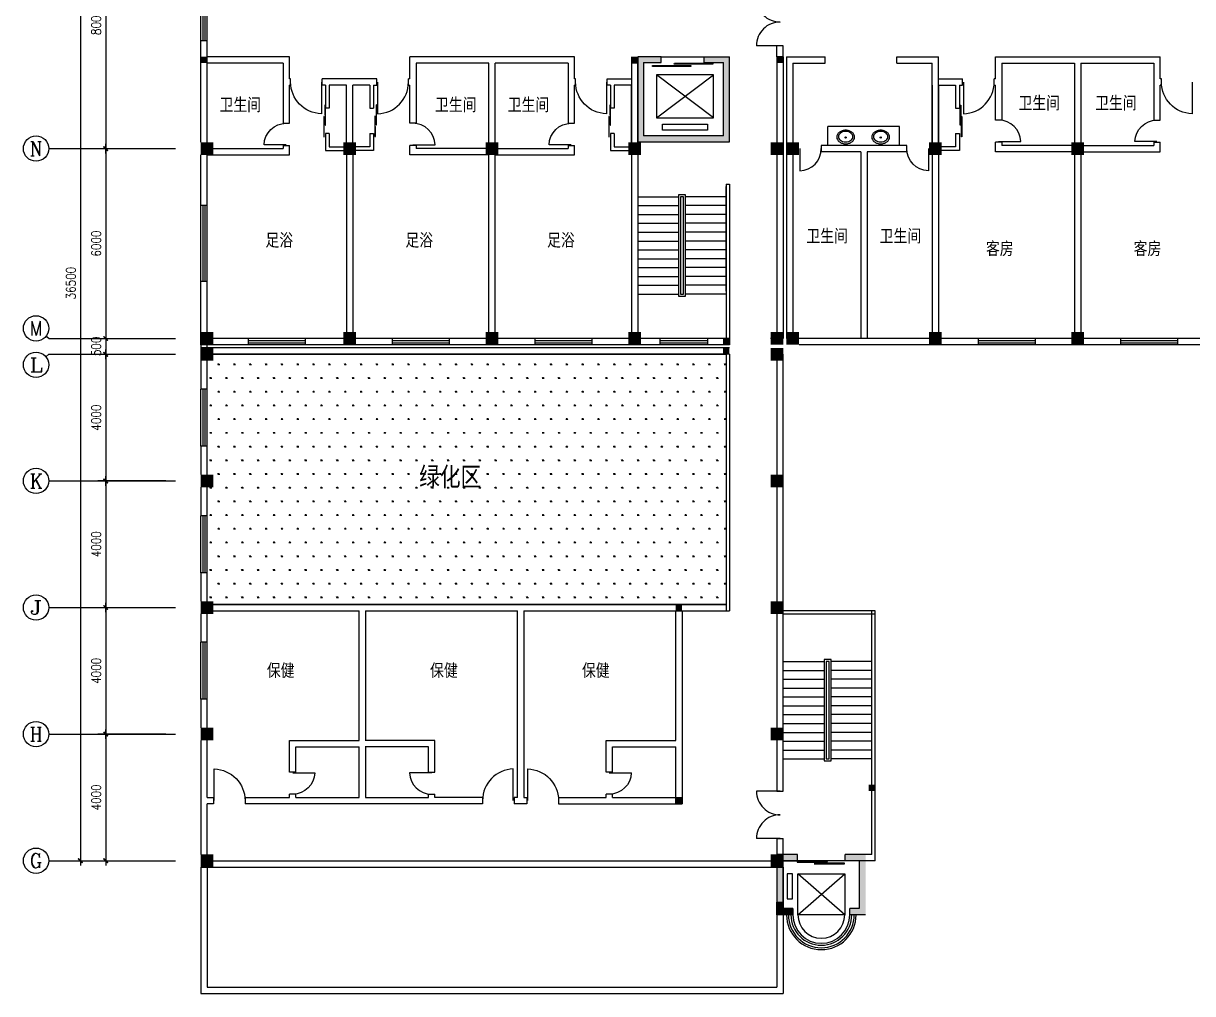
# Model space of a CAD drawing. Header units: millimetres. Extents: x 579 to 74679, y 595 to 97506.
# Drawn here: x 579 to 37505, y 41841 to 72498 of the extents above; entities that cross this region are included whole.
import ezdxf
from ezdxf.enums import TextEntityAlignment as Align

# ---------------------------------------------------------------- set-up
doc = ezdxf.new("R2010")
doc.units = ezdxf.units.MM
for name, color, linetype in [('AXIS', 3, 'Continuous'), ('AXIS_TEXT', 7, 'Continuous'), ('COLUMN', 7, 'Continuous'), ('LVTRY', 6, 'Continuous'), ('STAIR', 2, 'Continuous'), ('WALL', 255, 'Continuous'), ('WINDOW', 2, 'Continuous'), ('WINDOW_TEXT', 7, 'Continuous'), ('图框', 2, 'Continuous'), ('绿化', 122, 'Continuous')]:
    doc.layers.add(name, color=color, linetype=linetype)
doc.styles.add('COMPLEX', font='COMPLEX')
doc.styles.add('DIM_FONT', font='SIMPLEX.shx', dxfattribs={"width": 0.8})
doc.styles.add('HT', font='simhei.ttf', dxfattribs={"width": 0.7})
doc.styles.add('SIMPLEX', font='SIMPLEX.SHX')
doc.dimstyles.new('AXIS', dxfattribs={"dimtxt": 300, "dimasz": 1, "dimexe": 250, "dimexo": 300, "dimgap": 150, "dimtad": 1, "dimdec": 0, "dimzin": 0, "dimdsep": 46, "dimtxsty": 'DIM_FONT', "dimblk": '_DIMX', "dimcen": 0.09, "dimse1": 1, "dimse2": 1, "dimclrt": 7, "dimadec": 0, "dimazin": 0, "dimtfac": 1, "dimtdec": 0, "dimtix": 1, "dimtmove": 2, "dimatfit": 3, "dimldrblk": '_DIMX', "dimfxl": 1, "dimtolj": 1, "dimtzin": 0, "dimarcsym": 0})
doc.dimstyles.new('DIMA', dxfattribs={"dimtxt": 300, "dimasz": 1, "dimexe": 250, "dimexo": 300, "dimgap": 150, "dimtad": 1, "dimdec": 0, "dimzin": 0, "dimdsep": 46, "dimtxsty": 'DIM_FONT', "dimblk": '_DIMX', "dimcen": 0.09, "dimse1": 1, "dimclrt": 7, "dimadec": 0, "dimazin": 0, "dimtfac": 1, "dimtdec": 0, "dimtix": 1, "dimtmove": 2, "dimatfit": 3, "dimldrblk": '_DIMX', "dimfxl": 1, "dimtolj": 1, "dimtzin": 0, "dimarcsym": 0})
doc.dimstyles.new('DIMB', dxfattribs={"dimtxt": 300, "dimasz": 1, "dimexe": 250, "dimexo": 300, "dimgap": 150, "dimtad": 1, "dimdec": 0, "dimzin": 0, "dimdsep": 46, "dimtxsty": 'DIM_FONT', "dimblk": '_DIMX', "dimcen": 0.09, "dimse2": 1, "dimclrt": 7, "dimadec": 0, "dimazin": 0, "dimtfac": 1, "dimtdec": 0, "dimtix": 1, "dimtmove": 2, "dimatfit": 3, "dimldrblk": '_DIMX', "dimfxl": 1, "dimtolj": 1, "dimtzin": 0, "dimarcsym": 0})

# ---------------------------------------------------------------- blocks, each defined once
blk = doc.blocks.new('_DIMX')
blk.add_line((-150, 0), (150, 0))
at = {"const_width": 50}
blk.add_lwpolyline([(-70, -70), (70, 70)], dxfattribs=at)
blk = doc.blocks.new('*D38')
at = {"layer": 'AXIS', "color": 0, "lineweight": -2}
blk.add_line((2379, 82540), (2379, 46042), dxfattribs=at)
at = {"layer": 'DEFPOINTS', "color": 0}
for p in [(5379, 82541), (2379, 46041), (5379, 46041)]:
    blk.add_point(p, dxfattribs=at)
at = {"layer": 'AXIS', "color": 0, "lineweight": -2}
for p, rotation in [((2379, 82541), 90), ((2379, 46041), 270)]:
    blk.add_blockref('_DIMX', p, dxfattribs=dict(at, rotation=rotation))
at = {"layer": 'AXIS', "color": 7, "insert": (2079, 64291), "char_height": 300, "attachment_point": 5, "rotation": 90, "style": 'DIM_FONT'}
blk.add_mtext('\\A1;36500', dxfattribs=at)
blk = doc.blocks.new('*D39')
at = {"layer": 'AXIS', "color": 0, "lineweight": -2}
for p, q in [((3179, 54040), (3179, 50042)), ((5079, 50041), (2929, 50041))]:
    blk.add_line(p, q, dxfattribs=at)
at = {"layer": 'DEFPOINTS', "color": 0}
for p in [(5379, 54041), (3179, 50041), (5379, 50041)]:
    blk.add_point(p, dxfattribs=at)
at = {"layer": 'AXIS', "color": 0, "lineweight": -2}
for p, rotation in [((3179, 54041), 90), ((3179, 50041), 270)]:
    blk.add_blockref('_DIMX', p, dxfattribs=dict(at, rotation=rotation))
at = {"layer": 'AXIS', "color": 7, "insert": (2879, 52041), "char_height": 300, "attachment_point": 5, "rotation": 90, "style": 'DIM_FONT'}
blk.add_mtext('\\A1;4000', dxfattribs=at)
blk = doc.blocks.new('*D40')
at = {"layer": 'AXIS', "color": 0, "lineweight": -2}
for p, q in [((5079, 50041), (2929, 50041)), ((3179, 50040), (3179, 46042))]:
    blk.add_line(p, q, dxfattribs=at)
at = {"layer": 'DEFPOINTS', "color": 0}
for p in [(5379, 50041), (3179, 46041), (5379, 46041)]:
    blk.add_point(p, dxfattribs=at)
at = {"layer": 'AXIS', "color": 0, "lineweight": -2}
for p, rotation in [((3179, 50041), 90), ((3179, 46041), 270)]:
    blk.add_blockref('_DIMX', p, dxfattribs=dict(at, rotation=rotation))
at = {"layer": 'AXIS', "color": 7, "insert": (2879, 48041), "char_height": 300, "attachment_point": 5, "rotation": 90, "style": 'DIM_FONT'}
blk.add_mtext('\\A1;4000', dxfattribs=at)
blk = doc.blocks.new('_AXISO')
blk.add_circle((0, 0), 0.5)
at = {"layer": 'AXIS_TEXT', "style": 'COMPLEX', "width": 1.041667}
blk.add_attdef('A', text='', height=0.56, dxfattribs=at).set_placement((-0.25, -0.28), (0.25, -0.28), align=Align.FIT)
blk = doc.blocks.new('_FZH')
blk.add_solid([(-0.5, -0.5), (0.5, -0.5), (-0.5, 0.5), (0.5, 0.5)])
blk = doc.blocks.new('M_A2ZXL')
blk.add_line((-0.472, 0), (-0.472, -1))
blk.add_arc((-0.5, 0), 1, 271.6231, 0)
blk = doc.blocks.new('M_A14NPV')
for points in [[(0.18, 0.178), (0.177, 0.16), (-0.617, 0.16), (-0.617, 0.181)], [(0.632, 0.226), (0.629, 0.208), (-0.164, 0.208), (-0.164, 0.229)]]:
    blk.add_lwpolyline(points, close=True)
blk = doc.blocks.new('A$C0BC85429')
at = {"layer": 'COLUMN'}
for points in [[(650, 3010), (0, 3010), (0, 1500), (200, 1500), (200, 2810), (650, 2810)], [(2800, 3010), (2150, 3010), (2150, 2810), (2600, 2810), (2600, 1300), (2300, 1300), (2300, 1100), (2800, 1100)], [(200, 1300), (500, 1300), (500, 1100), (200, 1100)]]:
    blk.add_hatch(color=256, dxfattribs=at).paths.add_polyline_path(points)
h = blk.add_hatch(dxfattribs=at)
h.set_pattern_fill('ANSI31', color=256, style=0)
h.set_pattern_definition([(45, (-21426.70907, 28102.1486), (-0.08838834765, 0.08838834765), [])])
h.paths.add_polyline_path([(0, 1100), (200, 1100), (200, 1500), (0, 1500)])
for p, q in [((2150, 2810), (650, 2810)), ((2140, 1100), (660, 2400)), ((660, 1100), (2140, 2400)), ((660, 2400), (2140, 2400)), ((660, 1100), (660, 2400)), ((2140, 2400), (2140, 1100)), ((0, 1100), (0, 1500)), ((0, 1500), (200, 1500)), ((200, 1500), (200, 1100)), ((200, 1100), (0, 1100)), ((2140, 1100), (660, 1100))]:
    blk.add_line(p, q)
blk.add_lwpolyline([(325, 1605), (486, 1605), (486, 2398), (325, 2398)], close=True)
blk.add_arc((1400, 1100), 740, 180, 0)
for points in [[(650, 3010), (0, 3010), (0, 1500), (200, 1500), (200, 2810), (650, 2810), (650, 3010)], [(200, 1300), (500, 1300), (500, 1100), (200, 1100), (200, 1300)]]:
    blk.add_lwpolyline(points, dxfattribs=at)
at = {"layer": 'WALL'}
for p, q in [((650, 3010), (0, 3010)), ((650, 2810), (650, 3010)), ((2800, 3010), (2150, 3010)), ((2150, 2810), (2150, 3010)), ((200, 1300), (200, 2810)), ((650, 2810), (200, 2810)), ((2600, 2810), (2150, 2810)), ((2600, 2810), (2600, 1300)), ((0, 1300), (0, 1300)), ((500, 1300), (200, 1300)), ((500, 1100), (500, 1300)), ((2300, 1100), (2300, 1300)), ((2600, 1300), (2300, 1300)), ((500, 1100), (0, 1100)), ((2800, 1100), (2300, 1100))]:
    blk.add_line(p, q, dxfattribs=at)
at = {"layer": 'WINDOW'}
for radius in [1100, 1040, 960, 900]:
    blk.add_arc((1400, 1100), radius, 180, 0, dxfattribs=at)
at = {"layer": 'WINDOW', "xscale": -1200, "yscale": 1200, "zscale": 1200, "rotation": 180}
blk.add_blockref('M_A14NPV', (1376, 2978), dxfattribs=at)
blk = doc.blocks.new('M_A3PTU')
for p, q in [((-0.5, 0), (-0.499, -0.498)), ((0.5, 0), (0.499, -0.498))]:
    blk.add_line(p, q)
for centre, start, end in [((0.498, -0.001), 179.9237, 270.115), ((-0.498, -0.001), 269.885, 0.0763)]:
    blk.add_arc(centre, 0.498, start, end)
blk = doc.blocks.new('*D43')
at = {"layer": 'AXIS', "color": 0, "lineweight": -2}
blk.add_line((3179, 76540), (3179, 68542), dxfattribs=at)
at = {"layer": 'DEFPOINTS', "color": 0}
for p in [(5379, 76541), (3179, 68541), (5379, 68541)]:
    blk.add_point(p, dxfattribs=at)
at = {"layer": 'AXIS', "color": 0, "lineweight": -2}
for p, rotation in [((3179, 76541), 90), ((3179, 68541), 270)]:
    blk.add_blockref('_DIMX', p, dxfattribs=dict(at, rotation=rotation))
at = {"layer": 'AXIS', "color": 7, "insert": (2879, 72541), "char_height": 300, "attachment_point": 5, "rotation": 90, "style": 'DIM_FONT'}
blk.add_mtext('\\A1;8000', dxfattribs=at)
blk = doc.blocks.new('_WBLK')
for p, q in [((-0.5, 0.5), (0.5, 0.5)), ((0.5, 0.167), (-0.5, 0.167)), ((0.5, -0.167), (-0.5, -0.167)), ((-0.5, -0.5), (0.5, -0.5))]:
    blk.add_line(p, q)
at = {"layer": 'WINDOW_TEXT', "style": 'SIMPLEX', "flags": 9}
blk.add_attdef('A', text='', height=1, dxfattribs=at).set_placement((0, 1.5), align=Align.MIDDLE)
blk = doc.blocks.new('*D44')
at = {"layer": 'AXIS', "color": 0, "lineweight": -2}
for p, q in [((3179, 62040), (3179, 58042)), ((5079, 58041), (2929, 58041))]:
    blk.add_line(p, q, dxfattribs=at)
at = {"layer": 'DEFPOINTS', "color": 0}
for p in [(5379, 62041), (3179, 58041), (5379, 58041)]:
    blk.add_point(p, dxfattribs=at)
at = {"layer": 'AXIS', "color": 0, "lineweight": -2}
for p, rotation in [((3179, 62041), 90), ((3179, 58041), 270)]:
    blk.add_blockref('_DIMX', p, dxfattribs=dict(at, rotation=rotation))
at = {"layer": 'AXIS', "color": 7, "insert": (2879, 60041), "char_height": 300, "attachment_point": 5, "rotation": 90, "style": 'DIM_FONT'}
blk.add_mtext('\\A1;4000', dxfattribs=at)
blk = doc.blocks.new('*D45')
at = {"layer": 'AXIS', "color": 0, "lineweight": -2}
for p, q in [((5079, 58041), (2929, 58041)), ((3179, 58040), (3179, 54042))]:
    blk.add_line(p, q, dxfattribs=at)
at = {"layer": 'DEFPOINTS', "color": 0}
for p in [(5379, 58041), (3179, 54041), (5379, 54041)]:
    blk.add_point(p, dxfattribs=at)
at = {"layer": 'AXIS', "color": 0, "lineweight": -2}
for p, rotation in [((3179, 58041), 90), ((3179, 54041), 270)]:
    blk.add_blockref('_DIMX', p, dxfattribs=dict(at, rotation=rotation))
at = {"layer": 'AXIS', "color": 7, "insert": (2879, 56041), "char_height": 300, "attachment_point": 5, "rotation": 90, "style": 'DIM_FONT'}
blk.add_mtext('\\A1;4000', dxfattribs=at)
blk = doc.blocks.new('*D46')
at = {"layer": 'AXIS', "color": 0, "lineweight": -2}
blk.add_line((3179, 68540), (3179, 62542), dxfattribs=at)
at = {"layer": 'DEFPOINTS', "color": 0}
for p in [(5379, 68541), (3179, 62541), (5379, 62541)]:
    blk.add_point(p, dxfattribs=at)
at = {"layer": 'AXIS', "color": 0, "lineweight": -2}
for p, rotation in [((3179, 68541), 90), ((3179, 62541), 270)]:
    blk.add_blockref('_DIMX', p, dxfattribs=dict(at, rotation=rotation))
at = {"layer": 'AXIS', "color": 7, "insert": (2879, 65541), "char_height": 300, "attachment_point": 5, "rotation": 90, "style": 'DIM_FONT'}
blk.add_mtext('\\A1;6000', dxfattribs=at)
blk = doc.blocks.new('*D47')
at = {"layer": 'AXIS', "color": 0, "lineweight": -2}
for p, q in [((3179, 62542), (3179, 62543)), ((3179, 62541), (3179, 62041)), ((3179, 62040), (3179, 62039))]:
    blk.add_line(p, q, dxfattribs=at)
at = {"layer": 'DEFPOINTS', "color": 0}
for p in [(5379, 62541), (3179, 62041), (5379, 62041)]:
    blk.add_point(p, dxfattribs=at)
at = {"layer": 'AXIS', "color": 0, "lineweight": -2}
for p, rotation in [((3179, 62541), 270), ((3179, 62041), 90)]:
    blk.add_blockref('_DIMX', p, dxfattribs=dict(at, rotation=rotation))
at = {"layer": 'AXIS', "color": 7, "insert": (2879, 62291), "char_height": 300, "attachment_point": 5, "rotation": 90, "style": 'DIM_FONT'}
blk.add_mtext('\\A1;500', dxfattribs=at)
blk = doc.blocks.new('_LV3')
for points in [[(280, -265, 0.12431), (260, -186, 0.105707), (198, -113, 0.086941), (110, -67, 0.077137), (0, -50, 0.077137), (-110, -67, 0.086941), (-198, -113, 0.105707), (-260, -186, 0.12431), (-280, -265, 0.12431), (-260, -344, 0.105707), (-198, -417, 0.086941), (-110, -463, 0.077137), (0, -480, 0.077137), (110, -463, 0.086941), (198, -417, 0.105707), (260, -344, 0.12431)], [(230, -275, 0.12431), (216, -220, 0.105707), (168, -163, 0.086941), (95, -125, 0.077137), (0, -110, 0.077137), (-95, -125, 0.086941), (-168, -163, 0.105707), (-216, -220, 0.12431), (-230, -275, 0.12431), (-216, -330, 0.105707), (-168, -387, 0.086941), (-95, -425, 0.077137), (0, -440, 0.077137), (95, -425, 0.086941), (168, -387, 0.105707), (216, -330, 0.12431)]]:
    blk.add_lwpolyline(points, format="xyb", close=True)
blk.add_circle((0, -250), 20)

msp = doc.modelspace()

# ---------------------------------------------------------------- hatches: boundary and pattern name
msp.add_hatch(color=256).paths.add_polyline_path([(19979.4, 68759.6), (22874.8, 68759.6), (22874.8, 71441.4), (22083.9, 71441.4), (22083.9, 71259.5), (22693, 71259.5), (22693, 68941.4), (20161.2, 68941.4), (20161.2, 71259.5), (20720.3, 71259.5), (20720.3, 71441.4), (19979.4, 71441.4)])
at = {"layer": '绿化'}
h = msp.add_hatch(dxfattribs=at)
h.set_pattern_fill('SWAMP', color=256, scale=500, style=0)
h.set_pattern_definition([(0, (-2284.5, 66916.27), (250, 433.013), [62.5, -437.5]), (90, (-2253.26, 66916.27), (-250, 433.0127), [31.25, -834.7754]), (90, (-2245.44, 66916.27), (-250, 433.0127), [25, -841.0254]), (90, (-2261.07, 66916.27), (-250, 433.0127), [25, -841.0254]), (60, (-2237.63, 66916.27), (-250, 433.013), [20, -480]), (120, (-2268.9, 66916.27), (-500, 2e-07), [20, -480])])
edge = h.paths.add_edge_path()
edge.add_line((6379.4, 62041.4), (22779.4, 62041.4))
edge.add_line((22779.4, 62041.4), (22779.4, 54141.4))
edge.add_line((22779.4, 54141.4), (6379.4, 54141.4))
edge.add_line((6379.4, 54141.4), (6379.4, 55141.4))

# ---------------------------------------------------------------- linework, layer by layer
for p, q in [((19979.4, 68759.6), (19979.4, 71441.4)), ((19979.4, 68759.6), (19979.4, 71441.4)), ((20720.3, 71441.4), (19979.4, 71441.4)), ((20720.3, 71441.4), (22083.9, 71441.4)), ((20720.3, 71259.5), (20720.3, 71441.4)), ((22083.9, 71441.4), (22874.8, 71441.4)), ((22083.9, 71259.5), (22083.9, 71441.4)), ((22874.8, 68759.6), (22874.8, 71441.4)), ((22874.8, 68759.6), (22874.8, 71441.4)), ((22874.8, 68759.6), (22874.8, 71441.4)), ((20161.2, 71259.5), (20161.2, 68941.4)), ((20161.2, 71259.5), (20720.3, 71259.5)), ((22083.9, 71259.5), (22693, 71259.5)), ((22693, 68941.4), (22693, 71259.5)), ((22378.3, 69513.3), (20577.3, 70874.2)), ((20577.3, 69513.3), (22378.3, 70874.2)), ((22378.3, 70874.2), (20577.3, 70874.2)), ((20577.3, 70874.2), (20577.3, 69513.3)), ((22378.3, 69513.3), (22378.3, 70874.2)), ((20577.3, 69513.3), (22378.3, 69513.3)), ((25985.1, 68641.4), (25985.1, 69241.4)), ((28243.5, 69241.4), (25985.1, 69241.4)), ((28243.5, 68641.4), (28243.5, 69241.4)), ((19979.4, 68941.4), (19979.4, 68941.4)), ((19979.4, 68759.6), (22874.8, 68759.6)), ((22693, 68941.4), (20161.2, 68941.4)), ((22693, 68759.6), (22874.8, 68759.6)), ((22874.8, 68941.4), (22874.8, 68941.4)), ((22874.8, 68941.4), (22874.8, 68941.4)), ((22779.4, 67419.7), (22779.4, 62341.4)), ((22779.4, 67419.7), (22879.4, 67419.7)), ((22879.4, 67419.7), (22879.4, 62341.4)), ((22779.4, 62041.4), (22779.4, 53941.4)), ((22879.4, 62041.4), (22879.4, 53941.4)), ((27379.4, 46241.4), (27379.4, 53935.9)), ((27479.4, 46041.4), (27479.4, 53935.9)), ((27379.4, 46241.4), (26529.4, 46241.4)), ((6179.4, 45841.4), (6179.4, 41841.4)), ((6379.4, 45841.4), (6379.4, 42041.4)), ((27479.4, 46041.4), (24379.4, 46041.4)), ((24379.4, 45841.4), (24379.4, 42041.4)), ((24579.4, 45841.4), (24579.4, 41841.4)), ((6179.4, 41841.4), (24579.4, 41841.4)), ((6379.4, 42041.4), (24379.4, 42041.4))]:
    msp.add_line(p, q)
msp.add_lwpolyline([(20765.5, 69311.4), (22183.4, 69311.4), (22183.4, 69126.6), (20765.5, 69126.6)], close=True)
for points in [[(6379.4, 62041.4), (22779.4, 62041.4), (22779.4, 54141.4), (6379.4, 54141.4), (6379.4, 55141.4)], [(6379.4, 60941.4), (6379.4, 62041.4)], [(6379.4, 58241.4), (6379.4, 59141.4)], [(6379.4, 56941.4), (6379.4, 57841.4)]]:
    msp.add_lwpolyline(points)
at = {"layer": 'AXIS'}
for p, q in [((1379.4, 68541.4), (5379.4, 68541.4)), ((1379.4, 62541.4), (1292, 62611.1)), ((1379.4, 62541.4), (5379.4, 62541.4)), ((1379.4, 62041.4), (1287.7, 61965.5)), ((1379.4, 62041.4), (5379.4, 62041.4)), ((1379.4, 58041.4), (5379.4, 58041.4)), ((1379.4, 54041.4), (5379.4, 54041.4)), ((1379.4, 50041.4), (5379.4, 50041.4)), ((1379.4, 46041.4), (5379.4, 46041.4))]:
    msp.add_line(p, q, dxfattribs=at)
at = {"layer": 'STAIR'}
for p, q in [((19979.4, 67341.4), (19979.4, 64041.4)), ((22779.4, 64041.4), (22779.4, 67341.4)), ((19979.4, 67021.4), (21269.4, 67021.4)), ((21269.4, 67079.5), (21269.4, 63881.4)), ((21489.4, 67079.5), (21269.4, 67079.5)), ((21329.4, 67019.5), (21329.4, 63941.4)), ((21429.4, 67019.5), (21329.4, 67019.5)), ((21429.4, 63941.4), (21429.4, 67019.5)), ((21489.4, 63881.4), (21489.4, 67079.5)), ((22779.4, 67021.4), (21489.4, 67021.4)), ((19979.4, 66741.4), (21269.4, 66741.4)), ((22779.4, 66741.4), (21489.4, 66741.4)), ((19979.4, 66461.4), (21269.4, 66461.4)), ((19979.4, 66181.4), (21269.4, 66181.4)), ((22779.4, 66461.4), (21489.4, 66461.4)), ((22779.4, 66181.4), (21489.4, 66181.4)), ((19979.4, 65901.4), (21269.4, 65901.4)), ((22779.4, 65901.4), (21489.4, 65901.4)), ((19979.4, 65621.4), (21269.4, 65621.4)), ((22779.4, 65621.4), (21489.4, 65621.4)), ((19979.4, 65341.4), (21269.4, 65341.4)), ((19979.4, 65061.4), (21269.4, 65061.4)), ((22779.4, 65341.4), (21489.4, 65341.4)), ((22779.4, 65061.4), (21489.4, 65061.4)), ((19979.4, 64781.4), (21269.4, 64781.4)), ((22779.4, 64781.4), (21489.4, 64781.4)), ((19979.4, 64501.4), (21269.4, 64501.4)), ((22779.4, 64501.4), (21489.4, 64501.4)), ((19979.4, 64221.4), (21269.4, 64221.4)), ((19979.4, 63941.4), (21269.4, 63941.4)), ((21329.4, 63941.4), (21429.4, 63941.4)), ((22779.4, 64221.4), (21489.4, 64221.4)), ((22779.4, 63941.4), (21489.4, 63941.4)), ((21269.4, 63881.4), (21489.4, 63881.4)), ((27479.4, 53935.9), (24579.4, 53935.9)), ((27479.4, 53835.9), (24579.4, 53835.9)), ((24579.4, 52335.9), (25869.4, 52335.9)), ((25869.4, 52394.1), (25869.4, 49195.9)), ((26089.4, 52394.1), (25869.4, 52394.1)), ((25929.4, 52334.1), (25929.4, 49255.9)), ((26029.4, 52334.1), (25929.4, 52334.1)), ((26029.4, 49255.9), (26029.4, 52334.1)), ((26089.4, 49195.9), (26089.4, 52394.1)), ((27379.4, 52335.9), (26089.4, 52335.9)), ((27379.4, 49035.9), (27379.4, 52335.9)), ((24579.4, 52055.9), (25869.4, 52055.9)), ((24579.4, 51775.9), (25869.4, 51775.9)), ((27379.4, 52055.9), (26089.4, 52055.9)), ((27379.4, 51775.9), (26089.4, 51775.9)), ((24579.4, 51495.9), (25869.4, 51495.9)), ((27379.4, 51495.9), (26089.4, 51495.9)), ((24579.4, 51215.9), (25869.4, 51215.9)), ((27379.4, 51215.9), (26089.4, 51215.9)), ((24579.4, 50935.9), (25869.4, 50935.9)), ((24579.4, 50655.9), (25869.4, 50655.9)), ((27379.4, 50935.9), (26089.4, 50935.9)), ((27379.4, 50655.9), (26089.4, 50655.9)), ((24579.4, 50375.9), (25869.4, 50375.9)), ((27379.4, 50375.9), (26089.4, 50375.9)), ((24579.4, 50095.9), (25869.4, 50095.9)), ((27379.4, 50095.9), (26089.4, 50095.9)), ((24579.4, 49815.9), (25869.4, 49815.9)), ((24579.4, 49535.9), (25869.4, 49535.9)), ((27379.4, 49815.9), (26089.4, 49815.9)), ((27379.4, 49535.9), (26089.4, 49535.9)), ((24579.4, 49255.9), (25869.4, 49255.9)), ((25869.4, 49195.9), (26089.4, 49195.9)), ((25929.4, 49255.9), (26029.4, 49255.9)), ((27379.4, 49255.9), (26089.4, 49255.9))]:
    msp.add_line(p, q, dxfattribs=at)
at = {"layer": 'WALL'}
for p, q in [((6179.4, 68741.4), (6179.4, 71941.4)), ((6379.4, 71941.4), (6179.4, 71941.4)), ((6379.4, 68741.4), (6379.4, 71941.4)), ((24579.4, 71791.4), (24379.4, 71791.4)), ((24379.4, 71441.4), (24379.4, 71791.4)), ((24579.4, 71441.4), (24579.4, 71791.4)), ((8979.4, 71441.4), (6379.4, 71441.4)), ((8979.4, 71441.4), (6379.4, 71441.4)), ((8979.4, 70741.4), (8979.4, 71441.4)), ((17979.4, 71441.4), (12779.4, 71441.4)), ((12779.4, 70741.4), (12779.4, 71441.4)), ((17979.4, 70741.4), (17979.4, 71441.4)), ((19779.4, 71441.4), (19779.4, 62541.4)), ((19979.4, 71416.4), (19779.4, 71416.4)), ((19979.4, 71441.4), (19979.4, 62541.4)), ((24379.4, 71441.4), (24379.4, 62541.4)), ((24579.4, 71441.4), (24379.4, 71441.4)), ((24579.4, 71441.4), (24579.4, 62541.4)), ((24679.4, 71441.4), (24679.4, 62541.4)), ((24679.4, 71441.4), (25905.6, 71441.4)), ((25905.6, 71241.4), (25905.6, 71441.4)), ((28164, 71441.4), (29479.4, 71441.4)), ((28164, 71241.4), (28164, 71441.4)), ((29479.4, 68601.4), (29479.4, 71441.4)), ((31279.4, 71441.4), (36479.4, 71441.4)), ((31279.4, 70741.4), (31279.4, 71441.4)), ((36479.4, 70741.4), (36479.4, 71441.4)), ((8779.4, 71241.4), (6379.4, 71241.4)), ((8779.4, 71241.4), (6379.4, 71241.4)), ((8779.4, 71241.4), (8779.4, 69341.4)), ((15279.4, 71241.4), (12979.4, 71241.4)), ((15279.4, 71241.4), (12979.4, 71241.4)), ((12979.4, 71241.4), (12979.4, 69341.4)), ((15279.4, 62741.4), (15279.4, 71241.4)), ((15479.4, 62741.4), (15479.4, 71241.4)), ((17779.4, 71241.4), (15479.4, 71241.4)), ((17779.4, 71241.4), (17779.4, 69341.4)), ((19979.4, 71241.4), (19779.4, 71241.4)), ((24579.4, 71266.4), (24379.4, 71266.4)), ((24879.4, 71241.4), (24879.4, 62541.4)), ((24879.4, 71241.4), (25905.6, 71241.4)), ((28164, 71241.4), (29279.4, 71241.4)), ((29279.4, 68601.4), (29279.4, 71241.4)), ((31479.4, 71241.4), (33779.4, 71241.4)), ((31479.4, 71241.4), (31479.4, 69441.4)), ((33779.4, 71241.4), (33779.4, 62541.4)), ((33979.4, 71241.4), (33979.4, 62541.4)), ((33979.4, 71241.4), (36279.4, 71241.4)), ((36279.4, 71241.4), (36279.4, 69441.4)), ((9019.4, 70741.4), (8979.4, 70741.4)), ((9019.4, 70541.4), (8979.4, 70541.4)), ((8979.4, 69341.4), (8979.4, 70541.4)), ((9019.4, 70541.4), (9019.4, 70741.4)), ((11739.4, 70741.4), (10019.4, 70741.4)), ((10019.4, 70541.4), (10019.4, 70741.4)), ((10119.4, 70541.4), (10019.4, 70541.4)), ((10119.4, 70541.4), (10119.4, 69821.4)), ((10779.4, 70541.4), (10239.4, 70541.4)), ((10239.4, 70541.4), (10239.4, 69821.4)), ((10779.4, 68601.4), (10779.4, 70541.4)), ((10979.4, 68601.4), (10979.4, 70541.4)), ((11519.4, 70541.4), (10979.4, 70541.4)), ((11519.4, 70541.4), (11519.4, 69821.4)), ((11639.4, 70541.4), (11739.4, 70541.4)), ((11639.4, 70541.4), (11639.4, 69821.4)), ((11739.4, 70541.4), (11739.4, 70741.4)), ((12779.4, 70741.4), (12739.4, 70741.4)), ((12739.4, 70541.4), (12739.4, 70741.4)), ((12739.4, 70541.4), (12779.4, 70541.4)), ((12779.4, 69341.4), (12779.4, 70541.4)), ((18019.4, 70741.4), (17979.4, 70741.4)), ((18019.4, 70541.4), (17979.4, 70541.4)), ((17979.4, 69341.4), (17979.4, 70541.4)), ((18019.4, 70541.4), (18019.4, 70741.4)), ((19019.4, 70741.4), (19779.4, 70741.4)), ((19019.4, 70541.4), (19019.4, 70741.4)), ((19119.4, 70541.4), (19019.4, 70541.4)), ((19119.4, 70541.4), (19119.4, 69821.4)), ((19779.4, 70541.4), (19239.4, 70541.4)), ((19239.4, 70541.4), (19239.4, 69821.4)), ((19779.4, 68601.4), (19779.4, 70541.4)), ((19779.4, 68601.4), (19779.4, 70541.4)), ((19779.4, 68601.4), (19779.4, 70541.4)), ((19979.4, 68601.4), (19979.4, 70541.4)), ((19979.4, 68601.4), (19979.4, 70541.4)), ((19979.4, 68601.4), (19979.4, 70541.4)), ((29279.4, 70541.4), (29279.4, 62541.4)), ((29479.4, 70741.4), (30239.4, 70741.4)), ((29479.4, 70541.4), (29479.4, 62541.4)), ((29479.4, 70541.4), (30019.4, 70541.4)), ((30019.4, 70541.4), (30019.4, 69821.4)), ((30139.4, 70541.4), (30239.4, 70541.4)), ((30139.4, 70541.4), (30139.4, 69821.4)), ((30239.4, 70541.4), (30239.4, 70741.4)), ((31239.4, 70541.4), (31239.4, 70741.4)), ((31279.4, 70741.4), (31239.4, 70741.4)), ((31239.4, 70541.4), (31279.4, 70541.4)), ((31279.4, 69441.4), (31279.4, 70541.4)), ((36519.4, 70741.4), (36479.4, 70741.4)), ((36519.4, 70541.4), (36479.4, 70541.4)), ((36479.4, 69441.4), (36479.4, 70541.4)), ((36519.4, 70541.4), (36519.4, 70741.4)), ((10239.4, 69821.4), (10119.4, 69821.4)), ((11519.4, 69821.4), (11639.4, 69821.4)), ((19239.4, 69821.4), (19119.4, 69821.4)), ((30019.4, 69821.4), (30139.4, 69821.4)), ((31479.4, 69441.4), (31279.4, 69441.4)), ((36279.4, 69441.4), (36479.4, 69441.4)), ((8779.4, 69341.4), (8979.4, 69341.4)), ((12979.4, 69341.4), (12779.4, 69341.4)), ((17779.4, 69341.4), (17979.4, 69341.4)), ((10119.4, 69021.4), (10119.4, 68481.4)), ((10239.4, 69021.4), (10119.4, 69021.4)), ((10239.4, 69021.4), (10239.4, 68601.4)), ((11519.4, 69021.4), (11519.4, 68601.4)), ((11519.4, 69021.4), (11639.4, 69021.4)), ((11639.4, 69021.4), (11639.4, 68481.4)), ((19119.4, 69021.4), (19119.4, 68481.4)), ((19239.4, 69021.4), (19119.4, 69021.4)), ((19239.4, 69021.4), (19239.4, 68601.4)), ((30019.4, 69021.4), (30019.4, 68601.4)), ((30019.4, 69021.4), (30139.4, 69021.4)), ((30139.4, 69021.4), (30139.4, 68481.4)), ((31279.4, 68441.4), (31279.4, 68741.4)), ((31479.4, 68741.4), (31279.4, 68741.4)), ((31479.4, 68741.4), (31479.4, 68641.4)), ((36279.4, 68741.4), (36279.4, 68641.4)), ((36279.4, 68741.4), (36479.4, 68741.4)), ((36479.4, 68441.4), (36479.4, 68741.4)), ((6179.4, 66741.4), (6179.4, 68341.4)), ((6379.4, 68541.4), (8779.4, 68541.4)), ((6379.4, 68341.4), (8979.4, 68341.4)), ((6379.4, 66741.4), (6379.4, 68341.4)), ((8779.4, 68641.4), (8779.4, 68541.4)), ((8779.4, 68641.4), (8979.4, 68641.4)), ((8979.4, 68341.4), (8979.4, 68641.4)), ((10119.4, 68481.4), (10779.4, 68481.4)), ((10239.4, 68601.4), (10779.4, 68601.4)), ((10779.4, 68341.4), (10779.4, 62741.4)), ((11519.4, 68601.4), (10979.4, 68601.4)), ((11639.4, 68481.4), (10979.4, 68481.4)), ((10979.4, 68341.4), (10979.4, 62741.4)), ((12779.4, 68341.4), (12779.4, 68641.4)), ((12979.4, 68641.4), (12779.4, 68641.4)), ((15279.4, 68341.4), (12779.4, 68341.4)), ((12979.4, 68641.4), (12979.4, 68541.4)), ((15279.4, 68541.4), (12979.4, 68541.4)), ((15479.4, 68541.4), (17779.4, 68541.4)), ((15479.4, 68341.4), (17979.4, 68341.4)), ((17779.4, 68641.4), (17979.4, 68641.4)), ((17779.4, 68641.4), (17779.4, 68541.4)), ((17979.4, 68341.4), (17979.4, 68641.4)), ((19119.4, 68481.4), (19779.4, 68481.4)), ((19239.4, 68601.4), (19779.4, 68601.4)), ((24379.4, 68641.4), (24579.4, 68641.4)), ((24379.4, 68441.4), (24579.4, 68441.4)), ((25779.4, 68641.4), (25779.4, 68441.4)), ((28479.4, 68641.4), (25779.4, 68641.4)), ((27029.4, 68441.4), (25779.4, 68441.4)), ((27029.4, 68441.4), (27029.4, 62541.4)), ((27229.4, 68441.4), (27229.4, 62541.4)), ((28479.4, 68441.4), (27229.4, 68441.4)), ((28479.4, 68441.4), (28479.4, 68641.4)), ((30019.4, 68601.4), (29479.4, 68601.4)), ((30139.4, 68481.4), (29479.4, 68481.4)), ((33779.4, 68441.4), (31279.4, 68441.4)), ((33779.4, 68641.4), (31479.4, 68641.4)), ((33879.4, 68641.4), (36279.4, 68641.4)), ((33879.4, 68441.4), (36479.4, 68441.4)), ((6379.4, 66741.4), (6179.4, 66741.4)), ((6179.4, 62341.4), (6179.4, 64341.4)), ((6379.4, 64341.4), (6179.4, 64341.4)), ((6379.4, 62541.4), (6379.4, 64341.4)), ((7679.4, 62541.4), (6379.4, 62541.4)), ((7679.4, 62541.4), (7679.4, 62341.4)), ((9479.4, 62541.4), (9479.4, 62341.4)), ((10779.4, 62541.4), (9479.4, 62541.4)), ((12229.4, 62541.4), (10979.4, 62541.4)), ((12229.4, 62541.4), (12229.4, 62341.4)), ((15279.4, 62541.4), (14029.4, 62541.4)), ((14029.4, 62541.4), (14029.4, 62341.4)), ((16729.4, 62541.4), (15479.4, 62541.4)), ((16729.4, 62541.4), (16729.4, 62341.4)), ((19779.4, 62541.4), (18529.4, 62541.4)), ((18529.4, 62541.4), (18529.4, 62341.4)), ((20679.4, 62541.4), (19979.4, 62541.4)), ((20679.4, 62541.4), (20679.4, 62341.4)), ((22879.4, 62541.4), (22179.4, 62541.4)), ((22179.4, 62541.4), (22179.4, 62341.4)), ((24279.4, 62541.4), (24179.4, 62541.4)), ((24579.4, 62541.4), (24479.4, 62541.4)), ((29279.4, 62541.4), (24679.4, 62541.4)), ((24779.4, 62541.4), (24679.4, 62541.4)), ((30729.4, 62541.4), (29479.4, 62541.4)), ((30729.4, 62541.4), (30729.4, 62341.4)), ((32529.4, 62541.4), (32529.4, 62341.4)), ((33779.4, 62541.4), (32529.4, 62541.4)), ((35229.4, 62541.4), (33979.4, 62541.4)), ((35229.4, 62541.4), (35229.4, 62341.4)), ((38279.4, 62541.4), (37029.4, 62541.4)), ((37029.4, 62541.4), (37029.4, 62341.4)), ((6179.4, 62341.4), (6179.4, 60941.4)), ((7679.4, 62341.4), (6179.4, 62341.4)), ((22879.4, 62241.4), (6179.4, 62241.4)), ((22879.4, 62041.4), (6179.4, 62041.4)), ((6379.4, 60941.4), (6379.4, 62341.4)), ((12229.4, 62341.4), (9479.4, 62341.4)), ((16729.4, 62341.4), (14029.4, 62341.4)), ((20679.4, 62341.4), (18529.4, 62341.4)), ((22879.4, 62341.4), (22179.4, 62341.4)), ((24379.4, 62041.4), (24379.4, 48241.1)), ((24579.4, 48241.1), (24579.4, 62041.4)), ((30729.4, 62341.4), (25079.4, 62341.4)), ((35229.4, 62341.4), (32529.4, 62341.4)), ((39679.4, 62341.4), (37029.4, 62341.4)), ((6379.4, 60941.4), (6179.4, 60941.4)), ((6179.4, 59141.4), (6179.4, 58241.4)), ((6379.4, 59141.4), (6179.4, 59141.4)), ((6379.4, 58241.4), (6379.4, 59141.4)), ((6179.4, 57841.4), (6179.4, 56941.4)), ((6379.4, 56941.4), (6379.4, 57841.4)), ((6379.4, 56941.4), (6179.4, 56941.4)), ((6179.4, 55141.4), (6179.4, 54241.4)), ((6379.4, 55141.4), (6179.4, 55141.4)), ((6379.4, 54241.4), (6379.4, 55141.4)), ((6579.4, 54141.4), (22779.4, 54141.4)), ((6579.4, 53941.4), (11179.4, 53941.4)), ((11179.4, 49841.4), (11179.4, 53941.4)), ((11379.4, 53941.4), (11379.4, 49841.4)), ((11379.4, 53941.4), (16179.4, 53941.4)), ((16179.4, 48041.4), (16179.4, 53941.4)), ((16379.4, 53941.4), (16379.4, 48041.4)), ((16379.4, 53941.4), (22879.4, 53941.4)), ((21179.4, 49841.4), (21179.4, 53941.4)), ((21379.4, 53941.4), (21379.4, 47841.4)), ((6179.4, 53841.4), (6179.4, 52941.4)), ((6379.4, 52941.4), (6379.4, 53841.4)), ((6379.4, 52941.4), (6179.4, 52941.4)), ((6179.4, 51141.4), (6179.4, 50241.4)), ((6379.4, 51141.4), (6179.4, 51141.4)), ((6379.4, 50241.4), (6379.4, 51141.4)), ((6179.4, 49841.4), (6179.4, 46241.4)), ((6379.4, 48041.4), (6379.4, 49841.4)), ((8985, 48841.4), (8985, 49841.4)), ((8985, 49841.4), (11185, 49841.4)), ((9185, 48841.4), (9185, 49641.4)), ((9185, 49641.4), (11185, 49641.4)), ((11179.4, 48041.4), (11179.4, 49641.4)), ((13573.8, 49841.4), (11373.8, 49841.4)), ((13373.8, 49641.4), (11373.8, 49641.4)), ((11379.4, 49641.4), (11379.4, 48041.4)), ((13373.8, 48841.4), (13373.8, 49641.4)), ((13573.8, 48841.4), (13573.8, 49841.4)), ((18979.4, 49841.4), (21179.4, 49841.4)), ((18979.4, 48841.4), (18979.4, 49841.4)), ((19179.4, 49641.4), (21179.4, 49641.4)), ((19179.4, 48841.4), (19179.4, 49641.4)), ((21179.4, 47841.4), (21179.4, 49641.4)), ((9185, 48841.4), (8985, 48841.4)), ((13373.8, 48841.4), (13573.8, 48841.4)), ((19179.4, 48841.4), (18979.4, 48841.4)), ((6379.4, 48041.4), (6579.4, 48041.4)), ((6579.4, 48041.4), (6579.4, 47841.4)), ((7579.4, 48041.4), (8985, 48041.4)), ((7579.4, 48041.4), (7579.4, 47841.4)), ((9185, 48141.4), (8985, 48141.4)), ((8985, 48041.4), (8985, 48141.4)), ((9185, 48041.4), (9185, 48141.4)), ((9185, 48041.4), (11179.4, 48041.4)), ((11379.4, 48041.4), (13373.8, 48041.4)), ((13373.8, 48041.4), (13373.8, 48141.4)), ((13373.8, 48141.4), (13573.8, 48141.4)), ((13573.8, 48041.4), (13573.8, 48141.4)), ((15079.4, 48041.4), (13573.8, 48041.4)), ((15079.4, 48041.4), (15079.4, 47841.4)), ((16079.4, 48041.4), (16079.4, 47841.4)), ((16179.4, 48041.4), (16079.4, 48041.4)), ((16379.4, 48041.4), (16479.4, 48041.4)), ((16479.4, 48041.4), (16479.4, 47841.4)), ((17479.4, 48041.4), (17479.4, 47841.4)), ((17479.4, 48041.4), (18979.4, 48041.4)), ((18979.4, 48041.4), (18979.4, 48141.4)), ((19179.4, 48141.4), (18979.4, 48141.4)), ((19179.4, 48041.4), (19179.4, 48141.4)), ((19179.4, 48041.4), (21379.4, 48041.4)), ((24379.4, 48241.1), (24579.4, 48241.1)), ((6379.4, 46241.4), (6379.4, 47841.4)), ((6579.4, 47841.4), (6379.4, 47841.4)), ((15079.4, 47841.4), (7579.4, 47841.4)), ((16479.4, 47841.4), (16079.4, 47841.4)), ((17479.4, 47841.4), (21379.4, 47841.4)), ((24379.4, 46741.7), (24379.4, 46241.4)), ((24379.4, 46741.7), (24579.4, 46741.7)), ((24579.4, 46041.4), (24579.4, 46741.7)), ((6179.4, 45841.4), (24579.4, 45841.4)), ((6379.4, 46041.4), (24579.4, 46041.4))]:
    msp.add_line(p, q, dxfattribs=at)

# ---------------------------------------------------------------- block references
msp.add_blockref('A$C0BC85429', (24379.4, 43231.4))
at = {"layer": 'AXIS'}
ref = msp.add_blockref('_AXISO', (979.4, 68541.4), dxfattribs=dict(at, xscale=799.9999999999999, yscale=800, zscale=800))
ref.add_attrib('A', 'N', dxfattribs={"layer": 'AXIS_TEXT', "height": 448, "style": 'COMPLEX', "width": 0.986842}).set_placement((779.4, 68317.4), (1179.4, 68317.4), align=Align.FIT)
ref = msp.add_blockref('_AXISO', (979.4, 62860.6), dxfattribs=dict(at, xscale=799.9999999999999, yscale=800, zscale=800))
ref.add_attrib('A', 'M', dxfattribs={"layer": 'AXIS_TEXT', "height": 448, "style": 'COMPLEX', "width": 0.892857}).set_placement((779.4, 62636.6), (1179.4, 62636.6), align=Align.FIT)
ref = msp.add_blockref('_AXISO', (979.4, 61710.7), dxfattribs=dict(at, xscale=799.9999999999999, yscale=800, zscale=800))
ref.add_attrib('A', 'L', dxfattribs={"layer": 'AXIS_TEXT', "height": 448, "style": 'COMPLEX', "width": 1.25}).set_placement((779.4, 61486.7), (1179.4, 61486.7), align=Align.FIT)
ref = msp.add_blockref('_AXISO', (979.4, 58041.4), dxfattribs=dict(at, xscale=799.9999999999999, yscale=800, zscale=800))
ref.add_attrib('A', 'K', dxfattribs={"layer": 'AXIS_TEXT', "height": 448, "style": 'COMPLEX', "width": 0.986842}).set_placement((779.4, 57817.4), (1179.4, 57817.4), align=Align.FIT)
ref = msp.add_blockref('_AXISO', (979.4, 54041.4), dxfattribs=dict(at, xscale=799.9999999999999, yscale=800, zscale=800))
ref.add_attrib('A', 'J', dxfattribs={"layer": 'AXIS_TEXT', "height": 448, "style": 'COMPLEX', "width": 1.704545}).set_placement((779.4, 53817.4), (1179.4, 53817.4), align=Align.FIT)
ref = msp.add_blockref('_AXISO', (979.4, 50041.4), dxfattribs=dict(at, xscale=799.9999999999999, yscale=800, zscale=800))
ref.add_attrib('A', 'H', dxfattribs={"layer": 'AXIS_TEXT', "height": 448, "style": 'COMPLEX', "width": 0.9375}).set_placement((779.4, 49817.4), (1179.4, 49817.4), align=Align.FIT)
at = {"layer": 'AXIS', "xscale": 799.9999999999999, "yscale": 800, "zscale": 800}
msp.add_blockref('_AXISO', (979.4, 46041.4), dxfattribs=at).add_auto_attribs({'A': 'G'})
at = {"layer": 'COLUMN'}
for p, xscale, yscale, zscale in [((6279.4, 71341.4), 200, 200, 200), ((19879.4, 71341.4), 200, 200, 200), ((24479.4, 71366.4), 200, 200, 200), ((6379.4, 68541.4), 400, 400, 400), ((10879.4, 68541.4), 400, 400, 400), ((15379.4, 68541.4), 400, 400, 400), ((19879.4, 68541.4), 400, 400, 400), ((24379.4, 68541.4), 400, 400, 400), ((24879.4, 68541.4), 400, 400, 400), ((29379.4, 68541.4), 400, 400, 400), ((33879.4, 68541.4), 400, 400, 400), ((6379.4, 62541.4), 400, 400, 400), ((10879.4, 62541.4), 400, 400, 400), ((15379.4, 62541.4), 400, 400, 400), ((19879.4, 62541.4), 400, 400, 400), ((22779.4, 62441.4), 200, 200, 200), ((24379.4, 62541.4), 400, 400, 400), ((24879.4, 62541.4), 400, 400, 400), ((29379.4, 62541.4), 400, 400, 400), ((33879.4, 62541.4), 400, 400, 400), ((6379.4, 62041.4), 400, 400, 400), ((22779.4, 62141.4), 200, 200, 200), ((24379.4, 62041.4), 400, 400, 400), ((6379.4, 58041.4), 400, 400, 400), ((24379.4, 58041.4), 400, 400, 400), ((6379.4, 54041.4), 400, 400, 400), ((21279.4, 54041.4), 200, 200, 200), ((24379.4, 54041.4), 400, 400, 400), ((6379.4, 50041.4), 400, 400, 400), ((24379.4, 50041.4), 400, 400, 400), ((27379.4, 48340.9), 200, 200, 200), ((21279.4, 47941.4), 200, 200, 200), ((6379.4, 46041.4), 400, 400, 400), ((24379.4, 46041.4), 400, 400, 400)]:
    msp.add_blockref('_FZH', p, dxfattribs=dict(at, xscale=xscale, yscale=yscale, zscale=zscale))
at = {"layer": 'COLUMN', "rotation": 180}
for p, xscale, yscale, zscale in [((6279.4, 71341.4), -200, 200, 200), ((6379.4, 68541.4), -400, 400, 400), ((10879.4, 68541.4), -400, 400, 400), ((15379.4, 68541.4), -400, 400, 400)]:
    msp.add_blockref('_FZH', p, dxfattribs=dict(at, xscale=xscale, yscale=yscale, zscale=zscale))
at = {"layer": 'LVTRY', "rotation": 180}
for p in [(26547.9, 68641.4), (27654.2, 68641.4)]:
    msp.add_blockref('_LV3', p, dxfattribs=at)
at = {"layer": 'WINDOW'}
for name, p, xscale, yscale, zscale, rotation in [('_WBLK', (6279.4, 72541.4), 1200, 200, 1200, 90), ('M_A3PTU', (24479.4, 72541.4), 1500, 1500, 1500, 270), ('M_A14NPV', (21407.9, 71482.4), 1527.239999999991, 1527.24, 1527.24, 180), ('M_A14NPV', (10248.9, 69421.4), -800, 800, 800, 90), ('M_A14NPV', (11549.6, 69421.4), -800, 800, 800, 270), ('M_A14NPV', (19248.9, 69421.4), -800, 800, 800, 90), ('M_A14NPV', (30038.9, 69421.4), 800, 800, 800, 270), ('M_A2ZXL', (31379.4, 69091.4), -700, -700, 700, 270), ('M_A2ZXL', (36379.4, 69091.4), 700, -700, 700, 90), ('M_A2ZXL', (8879.4, 68991.4), 700, -700, 700, 90), ('M_A2ZXL', (12879.4, 68991.4), -700, -700, 700, 270), ('M_A2ZXL', (17879.4, 68991.4), 700, -700, 700, 90), ('_WBLK', (6279.4, 65541.4), 2400, 200, 2400, 90), ('_WBLK', (8579.4, 62441.4), 1800, 200, 1800, 180), ('_WBLK', (13129.4, 62441.4), 1800, 200, 1800, 180), ('_WBLK', (17629.4, 62441.4), 1800, 200, 1800, 180), ('_WBLK', (21429.4, 62441.4), 1500, 200, 1500, 180), ('_WBLK', (31629.4, 62441.4), 1800, 200, 1800, 180), ('_WBLK', (36129.4, 62441.4), 1800, 200, 1800, 180), ('_WBLK', (6279.4, 60041.4), 1800, 200, 1800, 90), ('_WBLK', (6279.4, 56041.4), 1800, 200, 1800, 90), ('_WBLK', (6279.4, 52041.4), 1800, 200, 1800, 90), ('M_A2ZXL', (7079.4, 47941.4), -999.9999999999998, 1000, 1000, 180), ('M_A2ZXL', (9085, 48491.4), -700, 700, 700, 90), ('M_A2ZXL', (13473.8, 48491.4), 700, 700, 700, 270), ('M_A2ZXL', (15579.4, 47941.4), 1000, 1000, 1000, 180), ('M_A2ZXL', (16979.4, 47941.4), -999.9999999999998, 1000, 1000, 180), ('M_A2ZXL', (19079.4, 48491.4), -700, 700, 700, 90), ('M_A3PTU', (24479.4, 47491.4), 1500, 1500, 1500, 270)]:
    msp.add_blockref(name, p, dxfattribs=dict(at, xscale=xscale, yscale=yscale, zscale=zscale, rotation=rotation))
for p, xscale, yscale, zscale in [((9519.4, 70641.4), -1000, 1000, 1000), ((12239.4, 70641.4), 999.9999999999998, 1000, 1000), ((18519.4, 70641.4), -1000, 1000, 1000), ((30739.4, 70641.4), 999.9999999999998, 1000, 1000), ((37019.4, 70641.4), -1000, 1000, 1000), ((25429.4, 68541.4), 699.9999999999999, 700, 700), ((28829.4, 68541.4), -700, 700, 700)]:
    msp.add_blockref('M_A2ZXL', p, dxfattribs=dict(at, xscale=xscale, yscale=yscale, zscale=zscale))

# ---------------------------------------------------------------- texts
at = {"layer": '图框', "color": 0, "linetype": 'Continuous', "style": 'HT', "width": 0.8}
for s, height, p in [('卫生间', 400, (6775.1, 69730.7)), ('卫生间', 400, (13578.4, 69730.7)), ('卫生间', 400, (15875.1, 69730.7)), ('卫生间', 400, (15875.1, 69730.7)), ('卫生间', 400, (32008.4, 69787.6)), ('卫生间', 400, (34427.2, 69787.6)), ('足浴', 400, (8225.6, 65452.8)), ('足浴', 400, (12645, 65452.8)), ('足浴', 400, (17119.5, 65452.8)), ('卫生间', 400, (25307.8, 65585.8)), ('卫生间', 400, (27622.6, 65585.8)), ('客房', 400, (30979.1, 65185.8)), ('客房', 400, (35644, 65185.8)), ('绿化区', 600, (13077.5, 57875.5)), ('保健', 400, (8268.5, 51858.2)), ('保健', 400, (13422.9, 51858.2)), ('保健', 400, (18221.2, 51858.2))]:
    msp.add_text(s, height=height, dxfattribs=at).set_placement(p)

# ---------------------------------------------------------------- dimensions: what is measured, and where the dimension line sits
at = {"layer": 'AXIS'}
dim = msp.add_aligned_dim(p1=(5379.4, 82541.4), p2=(5379.4, 46041.4), distance=-3000, dimstyle='AXIS', dxfattribs=at)
dim.commit()
dim.dimension.update_dxf_attribs({"geometry": '*D38', "text_midpoint": (2079.4, 64291.4)})
for base, p1, p2, dimstyle, picture, middle in [((3179.4, 68541.4), (5379.4, 76541.4), (5379.4, 68541.4), 'AXIS', '*D43', (2879.4, 72541.4)), ((3179.4, 62541.4), (5379.4, 68541.4), (5379.4, 62541.4), 'AXIS', '*D46', (2879.4, 65541.4)), ((3179.4, 62041.4), (5379.4, 62541.4), (5379.4, 62041.4), 'AXIS', '*D47', (2879.4, 62291.4)), ((3179.4, 58041.4), (5379.4, 62041.4), (5379.4, 58041.4), 'DIMA', '*D44', (2879.4, 60041.4)), ((3179.4, 54041.4), (5379.4, 58041.4), (5379.4, 54041.4), 'DIMB', '*D45', (2879.4, 56041.4)), ((3179.4, 50041.4), (5379.4, 54041.4), (5379.4, 50041.4), 'DIMA', '*D39', (2879.4, 52041.4)), ((3179.4, 46041.4), (5379.4, 50041.4), (5379.4, 46041.4), 'DIMB', '*D40', (2879.4, 48041.4))]:
    dim = msp.add_linear_dim(base=base, p1=p1, p2=p2, angle=90, dimstyle=dimstyle, dxfattribs=at)
    dim.commit()
    dim.dimension.update_dxf_attribs({"geometry": picture, "text_midpoint": middle})

doc.saveas('drawing.dxf')
